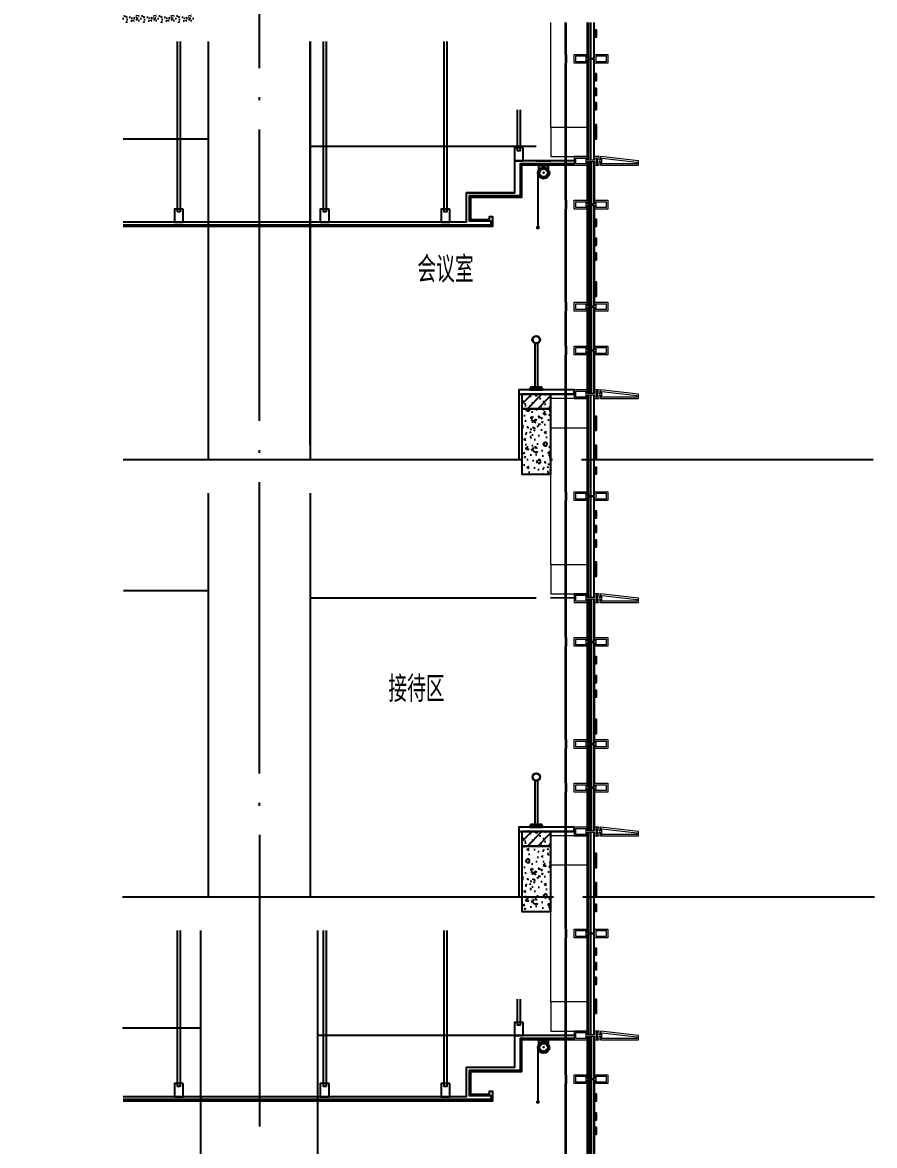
# Model space of a CAD drawing. Extents: x 1147314 to 1218578, y -272074 to -241968.
# Drawn here: x 1212126 to 1217968, y -257627 to -249922 of the extents above; entities that cross this region are included whole.
import ezdxf

# ---------------------------------------------------------------- set-up
doc = ezdxf.new("R2010")
doc.units = 0
doc.header["$LTSCALE"] = 1000
doc.header["$MEASUREMENT"] = 0
doc.linetypes.add('230303生产综合楼-平面图_t8$0$DOTE', pattern=[2.42, 2, -0.2, 0.02, -0.2])
for name, color, linetype in [('A-DOOR-FIRE', 4, 'Continuous'), ('A-SECT-SURF', 6, 'Continuous'), ('A-看线', 115, 'Continuous'), ('DOTE', 1, 'Continuous'), ('FF-窗帘-JYZS', 8, 'Continuous'), ('LY_MC_section A', 140, 'Continuous'), ('PUB_HATCH', 8, 'Continuous'), ('PUB_TEXT', 7, 'Continuous'), ('SURFACE', 6, 'Continuous'), ('WALL', 255, 'Continuous'), ('吊顶', 183, 'Continuous'), ('墙身抹灰', 6, 'Continuous')]:
    doc.layers.add(name, color=color, linetype=linetype)
for name, color, linetype, lineweight in [('A-WALL-INSL', 241, 'Continuous', 0), ('WALL-CURT-GLAZ', 120, 'Continuous', 0), ('WALL-CURT-METL', 211, 'Continuous', 0)]:
    doc.layers.add(name, color=color, linetype=linetype, lineweight=lineweight)
doc.styles.add('_TCH_DIM', font='SIMPLEX', dxfattribs={"bigfont": 'GBCBIG'})

# ---------------------------------------------------------------- blocks, each defined once
blk = doc.blocks.new('A$C37e4a2ef')
at = {"layer": 'A-看线'}
for points in [[(196, -60), (196, 0)], [(200, -60), (200, 0)]]:
    blk.add_lwpolyline(points, dxfattribs=at)
at = {"layer": 'WALL-CURT-METL'}
for points in [[(140, -60), (50, -60), (50, -35), (0, -35), (0, -60), (-30, -60), (-30, -35), (-40, -35), (-40, -60), (-300, -60), (-300, -30), (-40, 0), (-40, -25), (-30, -25), (-30, 0), (0, 0), (0, -25), (50, -25), (50, 0), (140, 0)], [(-50, -50), (-50, -11.2), (-290, -38.9), (-290, -50)], [(-20, -10), (-10, -10), (-10, -50), (-20, -50)], [(130, -25), (130, -10), (60, -10), (60, -50), (130, -50)]]:
    blk.add_lwpolyline(points, close=True, dxfattribs=at)
blk = doc.blocks.new('A$C42b86bd6')
at = {"layer": 'A-看线'}
for points in [[(286, 0), (286, -60)], [(290, 0), (290, -60)]]:
    blk.add_lwpolyline(points, dxfattribs=at)
at = {"layer": 'WALL-CURT-METL'}
for points in [[(230, -60), (230, 0), (140, 0), (140, -25), (90, -25), (90, 0), (0, 0), (0, -60), (90, -60), (90, -35), (140, -35), (140, -60)], [(80, -25), (80, -10), (10, -10), (10, -50), (80, -50)], [(220, -50), (220, -10), (150, -10), (150, -35), (150, -50)]]:
    blk.add_lwpolyline(points, close=True, dxfattribs=at)
blk = doc.blocks.new('A$C827e71c0')
at = {"layer": 'A-DOOR-FIRE'}
blk.add_blockref('A$C42b86bd6', (-90, 0), dxfattribs=at)
blk = doc.blocks.new('A$Cb5ae1680')
at = {"layer": 'A-看线'}
for points in [[(44, 0), (44, 690)], [(50, 0), (50, 690)], [(196, 25), (196, 665)], [(200, 25), (200, 665)]]:
    blk.add_lwpolyline(points, dxfattribs=at)
at = {"layer": 'LY_MC_section A'}
for points in [[(0, 0), (0, 690)], [(6, 0), (6, 690)], [(25, 0), (25, 690)], [(31, 0), (31, 690)]]:
    blk.add_lwpolyline(points, dxfattribs=at)
blk = doc.blocks.new('A$C071d96ed')
at = {"layer": 'A-看线'}
for points in [[(44, -690), (44, 0)], [(50, -690), (50, 0)], [(196, -665), (196, -25)], [(200, -665), (200, -25)]]:
    blk.add_lwpolyline(points, dxfattribs=at)
at = {"layer": 'WALL-CURT-GLAZ'}
for p, q in [((0, -690), (0, 0)), ((6, -690), (6, 0)), ((25, -690), (25, 0)), ((31, -690), (31, 0))]:
    blk.add_line(p, q, dxfattribs=at)
blk = doc.blocks.new('A$C38d1714a')
at = {"layer": 'A-WALL-INSL'}
blk.add_lwpolyline([(0, 0), (250, 0), (250, -200), (0, -200)], close=True, dxfattribs=at)
blk = doc.blocks.new('A$Ca8bf0082')
at = {"layer": 'FF-窗帘-JYZS'}
blk.add_line((-7.2, -55.8), (-7.2, -424.9), dxfattribs=at)
for points in [[(0, -1.6), (64, -1.6), (64, 0), (0, 0)], [(-11.6, -420.7), (-2.8, -420.7), (-2.8, -432.6), (-11.6, -432.6)], [(-9.6, -422.7), (-4.8, -422.7), (-4.8, -430.6), (-9.6, -430.6)]]:
    blk.add_lwpolyline(points, close=True, dxfattribs=at)
blk.add_lwpolyline([(64, -1.6), (64, -44.8), (63.2, -51.2, -0.871795), (0.8, -51.2), (0, -44.8), (0, -1.6)], format="xyb", dxfattribs=at)
for centre, radius in [((32, -53.2), 39.2), ((32, -53.2), 28), ((32.4, -50.1), 2.73), ((-7.2, -424.9), 1.2)]:
    blk.add_circle(centre, radius, dxfattribs=at)
blk = doc.blocks.new('fgdfg')
at = {"layer": '吊顶'}
for p, q in [((1213188, -247152), (1213188, -248221.9)), ((1213208, -247152), (1213208, -248221.9)), ((1214188, -247152), (1214188, -248221.9)), ((1214188, -247152), (1214188, -248221.9)), ((1214208, -247152), (1214208, -248221.9)), ((1214208, -247152), (1214208, -248221.9)), ((1213208, -248221.9), (1213188, -248221.9)), ((1213208, -248221.9), (1213188, -248221.9)), ((1214208, -248221.9), (1214188, -248221.9)), ((1214208, -248221.9), (1214188, -248221.9)), ((1214208, -248221.9), (1214188, -248221.9)), ((1214208, -248221.9), (1214188, -248221.9)), ((1215036.7, -248221.9), (1215016.7, -248221.9))]:
    blk.add_line(p, q, dxfattribs=at)
for points in [[(1215036.7, -247152), (1215036.7, -248221.9), (1215016.7, -248221.9), (1215016.7, -247152)], [(1215539.2, -247622), (1215539.2, -247801.9), (1215519.2, -247801.9), (1215519.2, -247622)], [(1215909.2, -247871.9), (1215499.2, -247871.9), (1215499.2, -248091.9), (1215168.2, -248091.9), (1215168.2, -248291.9), (1212817.3, -248291.9)], [(1215909.2, -247891.9), (1215538.2, -247891.9), (1215538.2, -248111.9), (1215188.2, -248111.9), (1215188.2, -248283.9), (1215338.2, -248283.9), (1215338.2, -248311.9), (1212817.3, -248311.9)], [(1215909.2, -247901.9), (1215548.2, -247901.9), (1215548.2, -248121.9), (1215198.2, -248121.9), (1215198.2, -248273.9), (1215329.2, -248273.9), (1215329.2, -248253.9), (1215348.2, -248253.9), (1215348.2, -248321.9), (1212817.3, -248322.6)]]:
    blk.add_lwpolyline(points, dxfattribs=at)
for points in [[(1215559.2, -247781.9), (1215499.2, -247781.9), (1215499.2, -247871.9), (1215559.2, -247871.9)], [(1213228, -248201.9), (1213168, -248201.9), (1213168, -248291.9), (1213228, -248291.9)], [(1214228, -248201.9), (1214168, -248201.9), (1214168, -248291.9), (1214228, -248291.9)], [(1214228, -248201.9), (1214168, -248201.9), (1214168, -248291.9), (1214228, -248291.9)], [(1215056.7, -248201.9), (1214996.7, -248201.9), (1214996.7, -248291.9), (1215056.7, -248291.9)]]:
    blk.add_lwpolyline(points, close=True, dxfattribs=at)
at = {"layer": 'FF-窗帘-JYZS'}
blk.add_blockref('A$Ca8bf0082', (1215667.2, -247901.9), dxfattribs=at)

msp = doc.modelspace()

# ---------------------------------------------------------------- hatches: boundary and pattern name
at = {"layer": 'PUB_HATCH'}
h = msp.add_hatch(dxfattribs=at)
h.set_pattern_fill('加气混凝土', color=256, scale=10, style=0)
h.set_pattern_definition([(0, (60466.65, -29315.95), (60, 120), [0, -120]), (0, (60396.45, -29332.15), (60, 120), [0, -120]), (0, (60435.45, -29333.35), (60, 120), [0, -120]), (0, (60478.05, -29297.95), (60, 120), [0, -120]), (0, (60428.25, -29339.35), (60, 120), [0, -120]), (0, (60490.05, -29222.35), (60, 120), [0, -120]), (0, (60453.45, -29231.95), (60, 120), [0, -120]), (0, (60472.65, -29246.95), (60, 120), [0, -120]), (0, (60374.85, -29249.35), (60, 120), [0, -120]), (0, (60433.65, -29254.75), (60, 120), [0, -120]), (0, (60410.85, -29285.35), (60, 120), [0, -120]), (0, (60412.05, -29330.35), (60, 120), [0, -120]), (0, (60457.05, -29335.15), (60, 120), [0, -120]), (0, (60490.05, -29282.35), (60, 120), [0, -120]), (0, (60377.85, -29300.95), (60, 120), [0, -120]), (0, (60388.05, -29280.55), (60, 120), [0, -120]), (0, (60434.85, -29288.95), (60, 120), [0, -120]), (0, (60418.05, -29306.35), (60, 120), [0, -120]), (0, (60408.45, -29266.75), (60, 120), [0, -120]), (0, (60423.45, -29221.75), (60, 120), [0, -120]), (0, (60382.65, -29326.15), (60, 120), [0, -120]), (0, (60448.65, -29246.35), (60, 120), [0, -120]), (0, (60392.85, -29244.55), (60, 120), [0, -120]), (0, (60383.25, -29228.95), (60, 120), [0, -120]), (130.601294, (60482.683, -29259.926), (-299.999996686, 360.000001574), [5.268311, -2207.4222]), (18.4349488, (60474.112, -29257.64), (299.9999989, 119.9999991), [5.421048, -753.52558]), (90, (60474.11, -29262.783), (60, 120), [5.142857, -234.85713]), (161.565051, (60479.254, -29264.497), (-300.0000015, 119.99999105), [5.421048, -753.52558]), (53.1301023, (60479.254, -29264.497), (60.0000001, 119.99999994), [5.714286, -594.2857]), (135, (60483.826, -29325.64), (-60.0000073, 119.9999919), [4.848732, -334.56252]), (45, (60476.97, -29325.64), (59.9999996, 119.9999995), [4.848732, -334.56252]), (135, (60480.397, -29329.07), (-60.0000073, 119.9999919), [4.848732, -334.56252]), (45, (60480.397, -29329.07), (59.9999996, 119.9999995), [4.848732, -334.56252]), (116.565051, (60426.11, -29245.07), (-1e-05, 239.999993), [6.388765, -127.7753]), (180, (60423.25, -29239.35), (-60, 120), [6.857143, -113.14285]), (63.434949, (60413.54, -29245.07), (5e-07, 239.999999), [6.388765, -127.7753]), (116.565051, (60416.4, -29250.78), (-1e-05, 239.999993), [6.388765, -127.7753]), (0, (60416.4, -29250.78), (60, 120), [6.857143, -113.14285]), (63.434949, (60423.25, -29250.78), (5e-07, 239.999999), [6.388765, -127.7753]), (107.102728, (60471.2545, -29285.6403), (-179.999993118, 600.000000968), [7.772269, -3256.5805]), (143.972626, (60468.969, -29278.212), (-1139.99998555, 839.99999905), [7.772269, -1624.404]), (180, (60462.68, -29273.64), (-60, 120), [7.428571, -112.57142]), (36.0273733, (60448.969, -29278.212), (1139.999991575, 839.999990944), [7.772269, -1624.404]), (71.5650511, (60446.683, -29285.069), (180.00000092, 599.99999897), [7.228063, -751.71856]), (107.102728, (60448.9688, -29292.4975), (-179.999993118, 600.000000968), [7.772269, -3256.5805]), (143.972626, (60455.2545, -29297.069), (-1139.99998555, 839.99999905), [7.772269, -1624.404]), (0, (60455.25, -29297.07), (60, 120), [7.428571, -112.57142]), (36.0273733, (60462.683, -29297.069), (1139.999991575, 839.999990944), [7.772269, -1624.404]), (71.5650511, (60468.969, -29292.497), (180.00000092, 599.99999897), [7.228063, -751.71856]), (150.255118, (60472.397, -29229.64), (-180.00000043, 119.99999851), [4.607004, -962.86392]), (90, (60468.4, -29231.926), (60, 120), [4.571429, -235.42855]), (29.7448813, (60468.397, -29231.926), (180.0000001, 119.99999944), [4.607004, -962.86392]), (116.565051, (60444.4, -29314.78), (-1e-05, 239.999993), [6.388765, -127.7753]), (168.690067, (60441.54, -29309.069), (-540.0000004, 119.99999699), [5.827451, -1217.9371]), (41.1859251, (60431.2545, -29311.926), (1499.999990912, 1319.999988458), [6.074369, -2545.1604]), (90, (60431.254, -29317.64), (60, 120), [5.714286, -234.2857]), (138.814074, (60435.826, -29321.6403), (-1499.999973338, 1320.000008407), [6.074369, -2545.1604]), (16.6992442, (60435.826, -29321.6403), (1979.999985103, 599.999993716), [5.96589, -2499.7075]), (60.9453959, (60441.54, -29319.926), (59.99999984, 119.999998939), [5.883217, -2465.0679]), (109.983106, (60394.1116, -29264.4975), (-300.00000113, 839.999997777), [6.6884, -2802.4395]), (155.556045, (60391.826, -29258.2118), (-780.000002973, 359.99999252), [6.904597, -2893.0263]), (24.4439547, (60379.2545, -29258.2118), (780.00000039, 359.999998268), [6.904597, -2893.0263]), (70.0168934, (60376.969, -29264.4975), (300.000000904, 839.999997916), [6.6884, -2802.4395]), (109.983106, (60379.2545, -29270.783), (-300.00000113, 839.999997777), [6.6884, -2802.4395]), (160.016893, (60385.54, -29273.069), (-300.00000018, 119.99999453), [6.6884, -1397.8755]), (19.9831065, (60385.54, -29273.069), (299.99999835, 119.99999981), [6.6884, -1397.8755]), (70.0168934, (60391.826, -29270.783), (300.000000904, 839.999997916), [6.6884, -2802.4395]), (122.005383, (60438.683, -29275.355), (-60.00000805, 119.99999387), [5.390846, -1126.6868]), (18.4349488, (60430.683, -29272.497), (299.9999989, 119.9999991), [5.421048, -753.52558]), (90, (60430.683, -29277.64), (60, 120), [5.142857, -234.85713]), (161.565051, (60435.826, -29279.355), (-300.0000015, 119.99999105), [5.421048, -753.52558]), (54.4623222, (60435.826, -29279.3546), (419.99999939, 599.9999991), [4.915614, -2059.6423]), (116.565051, (60403.83, -29304.5), (-1e-05, 239.999993), [6.388765, -127.7753]), (180, (60400.97, -29298.78), (-60, 120), [6.285714, -113.71428]), (59.0362434, (60391.254, -29304.497), (60.000000195, 119.99999942), [6.663946, -1392.7644]), (120.963756, (60394.683, -29310.212), (-60.0000082, 119.99999449), [6.663946, -1392.7644]), (0, (60394.68, -29310.21), (60, 120), [6.285714, -113.71428]), (63.434949, (60400.97, -29310.21), (5e-07, 239.999999), [6.388765, -127.7753])])
h.paths.add_polyline_path([(1212126.5, -249871.9), (1212126.5, -249921.9), (1212126.5, -249921.9), (1212126.5, -249871.9)])
h.paths.add_polyline_path([(1212816.9, -249871.9), (1212816.9, -249921.9), (1213299.2, -249921.9), (1213299.2, -249871.9)])
h = msp.add_hatch(dxfattribs=at)
h.set_pattern_fill('钢筋混凝土', color=256, scale=20, style=0)
h.set_pattern_definition([(45, (-1035705.623, 117096.36), (-35.3553391, 35.3553391), []), (50, (-1035705.62, 117096.36), (143.4520365, -12.550427), [15, -165]), (355, (-1035705.62, 117096.36), (-27.750267, 150.438427), [12, -132]), (100.4514, (-1035693.67, 117095.31), (115.701876, 137.887908), [12.748038, -140.228422]), (46.1842, (-1035705.62, 117136.36), (213.44821, -33.103803), [22.5, -247.5]), (96.6356, (-1035687.84, 117133.6), (186.932541, 194.823574), [19.122058, -210.3426]), (351.1842, (-1035705.62, 117136.36), (186.93239, 194.82372), [18, -198]), (21, (-1035685.62, 117126.36), (119.3814104, -80.523778), [15, -165]), (326, (-1035685.62, 117126.36), (48.663066, 145.030009), [12, -132]), (71.4514, (-1035675.67, 117119.65), (168.044526, 64.506099), [12.748038, -140.228422]), (37.5, (-1035705.623, 117096.36), (2.4319711, 66.5787708), [0, -130.4, 0, -134, 0, -132.5]), (7.5, (-1035705.62, 117096.36), (52.6139075, 78.8823424), [0, -76.4, 0, -127.4, 0, -50.5]), (327.5, (-1035750.223, 117096.36), (106.7644872, -4.5109743), [0, -50, 0, -156, 0, -207]), (317.5, (-1035770.22, 117096.36), (116.637234, 20.0209965), [0, -65, 0, -103.6, 0, -147])])
h.paths.add_polyline_path([(1215749.2, -252471.9), (1215549.2, -252471.9), (1215549.2, -252571.9), (1215749.2, -252571.9)])
h = msp.add_hatch(dxfattribs=at)
h.set_pattern_fill('加气混凝土', color=256, scale=20, style=0)
h.set_pattern_definition([(0, (-1035634.82, 117123.16), (120, 240), [0, -240]), (0, (-1035775.22, 117090.76), (120, 240), [0, -240]), (0, (-1035697.22, 117088.36), (120, 240), [0, -240]), (0, (-1035612.02, 117159.16), (120, 240), [0, -240]), (0, (-1035711.62, 117076.36), (120, 240), [0, -240]), (0, (-1035588.02, 117310.36), (120, 240), [0, -240]), (0, (-1035661.22, 117291.16), (120, 240), [0, -240]), (0, (-1035622.82, 117261.16), (120, 240), [0, -240]), (0, (-1035818.42, 117256.36), (120, 240), [0, -240]), (0, (-1035700.82, 117245.56), (120, 240), [0, -240]), (0, (-1035746.42, 117184.36), (120, 240), [0, -240]), (0, (-1035744.02, 117094.36), (120, 240), [0, -240]), (0, (-1035654.02, 117084.76), (120, 240), [0, -240]), (0, (-1035588.02, 117190.36), (120, 240), [0, -240]), (0, (-1035812.42, 117153.16), (120, 240), [0, -240]), (0, (-1035792.02, 117193.96), (120, 240), [0, -240]), (0, (-1035698.42, 117177.16), (120, 240), [0, -240]), (0, (-1035732.02, 117142.36), (120, 240), [0, -240]), (0, (-1035751.22, 117221.56), (120, 240), [0, -240]), (0, (-1035721.22, 117311.56), (120, 240), [0, -240]), (0, (-1035802.82, 117102.76), (120, 240), [0, -240]), (0, (-1035670.82, 117262.36), (120, 240), [0, -240]), (0, (-1035782.42, 117265.96), (120, 240), [0, -240]), (0, (-1035801.62, 117297.16), (120, 240), [0, -240]), (130.601294, (-1035602.764, 117235.217), (-599.99999337, 720.00000315), [10.536622, -4414.8444]), (18.4349488, (-1035619.906, 117239.79), (599.9999978, 239.9999982), [10.842096, -1507.05116]), (90, (-1035619.91, 117229.5), (120, 240), [10.285714, -469.71426]), (161.565051, (-1035609.62, 117226.074), (-600.000003, 239.9999821), [10.842096, -1507.05116]), (53.1301023, (-1035609.62, 117226.074), (120.0000002, 239.9999999), [11.428572, -1188.5714]), (135, (-1035600.48, 117103.79), (-120.0000145, 239.9999838), [9.697464, -669.12504]), (45, (-1035614.19, 117103.79), (119.9999992, 239.999999), [9.697464, -669.12504]), (135, (-1035607.335, 117096.93), (-120.0000145, 239.9999838), [9.697464, -669.12504]), (45, (-1035607.335, 117096.93), (119.9999992, 239.999999), [9.697464, -669.12504]), (116.565051, (-1035715.9, 117264.93), (-2e-05, 479.999987), [12.77753, -255.5506]), (180, (-1035721.62, 117276.36), (-120, 240), [13.714286, -226.2857]), (63.434949, (-1035741.05, 117264.93), (1e-06, 479.999998), [12.77753, -255.5506]), (116.565051, (-1035735.33, 117253.5), (-2e-05, 479.999987), [12.77753, -255.5506]), (0, (-1035735.33, 117253.5), (120, 240), [13.714286, -226.2857]), (63.434949, (-1035721.62, 117253.5), (1e-06, 479.999998), [12.77753, -255.5506]), (107.102728, (-1035625.621, 117183.788), (-359.999986237, 1200.000001936), [15.544538, -6513.161]), (143.972626, (-1035630.192, 117198.645), (-2279.9999711, 1679.9999981), [15.544538, -3248.808]), (180, (-1035642.76, 117207.8), (-120, 240), [14.857142, -225.14284]), (36.0273733, (-1035670.192, 117198.645), (2279.99998315, 1679.99998189), [15.544538, -3248.808]), (71.5650511, (-1035674.764, 117184.93), (360.00000185, 1199.99999793), [14.456126, -1503.43712]), (107.102728, (-1035670.192, 117170.074), (-359.999986237, 1200.000001936), [15.544538, -6513.161]), (143.972626, (-1035657.62, 117160.931), (-2279.9999711, 1679.9999981), [15.544538, -3248.808]), (0, (-1035657.62, 117160.93), (120, 240), [14.857142, -225.14284]), (36.0273733, (-1035642.764, 117160.931), (2279.99998315, 1679.99998189), [15.544538, -3248.808]), (71.5650511, (-1035630.192, 117170.074), (360.00000185, 1199.99999793), [14.456126, -1503.43712]), (150.255118, (-1035623.335, 117295.788), (-360.00000085, 239.99999703), [9.214008, -1925.72784]), (90, (-1035631.33, 117291.22), (120, 240), [9.142858, -470.8571]), (29.7448813, (-1035631.335, 117291.217), (360.0000002, 239.99999888), [9.214008, -1925.72784]), (116.565051, (-1035679.33, 117125.5), (-2e-05, 479.999987), [12.77753, -255.5506]), (168.690067, (-1035685.05, 117136.93), (-1080.0000008, 239.99999398), [11.654902, -2435.8742]), (41.1859251, (-1035705.621, 117131.217), (2999.999981823, 2639.999976915), [12.148738, -5090.3208]), (90, (-1035705.62, 117119.79), (120, 240), [11.428572, -468.5714]), (138.814074, (-1035696.478, 117111.788), (-2999.999946676, 2640.000016815), [12.148738, -5090.3208]), (16.6992442, (-1035696.478, 117111.788), (3959.999970207, 1199.99998743), [11.93178, -4999.415]), (60.9453959, (-1035685.049, 117115.217), (119.99999968, 239.99999788), [11.766434, -4930.1358]), (109.983106, (-1035779.906, 117226.074), (-600.00000226, 1679.999995554), [13.3768, -5604.879]), (155.556045, (-1035784.478, 117238.645), (-1560.000005946, 719.99998504), [13.809194, -5786.0526]), (24.4439547, (-1035809.621, 117238.645), (1560.00000078, 719.999996537), [13.809194, -5786.0526]), (70.0168934, (-1035814.192, 117226.074), (600.00000181, 1679.99999583), [13.3768, -5604.879]), (109.983106, (-1035809.621, 117213.503), (-600.00000226, 1679.999995554), [13.3768, -5604.879]), (160.016893, (-1035797.05, 117208.931), (-600.00000035, 239.99998907), [13.3768, -2795.751]), (19.9831065, (-1035797.05, 117208.931), (599.9999967, 239.99999962), [13.3768, -2795.751]), (70.0168934, (-1035784.478, 117213.503), (600.00000181, 1679.99999583), [13.3768, -5604.879]), (122.005383, (-1035690.764, 117204.36), (-120.0000161, 239.99998775), [10.781693, -2253.3736]), (18.4349488, (-1035706.764, 117210.074), (599.9999978, 239.9999982), [10.842096, -1507.05116]), (90, (-1035706.76, 117199.79), (120, 240), [10.285714, -469.71426]), (161.565051, (-1035696.478, 117196.36), (-600.000003, 239.9999821), [10.842096, -1507.05116]), (54.4623222, (-1035696.478, 117196.36), (839.99999878, 1199.9999982), [9.831228, -4119.2846]), (116.565051, (-1035760.48, 117146.07), (-2e-05, 479.999987), [12.77753, -255.5506]), (180, (-1035766.2, 117157.5), (-120, 240), [12.571428, -227.42856]), (59.0362434, (-1035785.62, 117146.074), (120.00000039, 239.99999884), [13.32789, -2785.5288]), (120.963756, (-1035778.764, 117134.645), (-120.0000164, 239.99998898), [13.32789, -2785.5288]), (0, (-1035778.76, 117134.65), (120, 240), [12.571428, -227.42856]), (63.434949, (-1035766.2, 117134.65), (1e-06, 479.999998), [12.77753, -255.5506])])
h.paths.add_polyline_path([(1215749.2, -252571.9), (1215549.2, -252571.9), (1215549.2, -253021.9), (1215749.2, -253021.9)])
h = msp.add_hatch(dxfattribs=at)
h.set_pattern_fill('钢筋混凝土', color=256, scale=20, style=0)
h.set_pattern_definition([(45, (-1035705.626, 114096.365), (-35.3553391, 35.3553391), []), (50, (-1035705.63, 114096.37), (143.4520365, -12.550427), [15, -165]), (355, (-1035705.63, 114096.37), (-27.750267, 150.438427), [12, -132]), (100.4514, (-1035693.67, 114095.32), (115.701876, 137.887908), [12.748038, -140.228422]), (46.1842, (-1035705.63, 114136.37), (213.44821, -33.103803), [22.5, -247.5]), (96.6356, (-1035687.84, 114133.6), (186.932541, 194.823574), [19.122058, -210.3426]), (351.1842, (-1035705.63, 114136.37), (186.93239, 194.82372), [18, -198]), (21, (-1035685.63, 114126.37), (119.3814104, -80.523778), [15, -165]), (326, (-1035685.63, 114126.37), (48.663066, 145.030009), [12, -132]), (71.4514, (-1035675.68, 114119.65), (168.044526, 64.506099), [12.748038, -140.228422]), (37.5, (-1035705.626, 114096.365), (2.4319711, 66.5787708), [0, -130.4, 0, -134, 0, -132.5]), (7.5, (-1035705.626, 114096.365), (52.6139075, 78.8823424), [0, -76.4, 0, -127.4, 0, -50.5]), (327.5, (-1035750.226, 114096.365), (106.7644872, -4.5109743), [0, -50, 0, -156, 0, -207]), (317.5, (-1035770.23, 114096.365), (116.637234, 20.0209965), [0, -65, 0, -103.6, 0, -147])])
h.paths.add_polyline_path([(1215749.2, -255471.9), (1215549.2, -255471.9), (1215549.2, -255571.9), (1215749.2, -255571.9)])
h = msp.add_hatch(dxfattribs=at)
h.set_pattern_fill('加气混凝土', color=256, scale=20, style=0)
h.set_pattern_definition([(0, (-1035634.82, 114023.17), (120, 240), [0, -240]), (0, (-1035775.22, 113990.77), (120, 240), [0, -240]), (0, (-1035697.22, 113988.37), (120, 240), [0, -240]), (0, (-1035612.02, 114059.17), (120, 240), [0, -240]), (0, (-1035711.62, 113976.37), (120, 240), [0, -240]), (0, (-1035588.02, 114210.37), (120, 240), [0, -240]), (0, (-1035661.22, 114191.17), (120, 240), [0, -240]), (0, (-1035622.82, 114161.17), (120, 240), [0, -240]), (0, (-1035818.42, 114156.37), (120, 240), [0, -240]), (0, (-1035700.82, 114145.57), (120, 240), [0, -240]), (0, (-1035746.42, 114084.37), (120, 240), [0, -240]), (0, (-1035744.02, 113994.37), (120, 240), [0, -240]), (0, (-1035654.02, 113984.77), (120, 240), [0, -240]), (0, (-1035588.02, 114090.37), (120, 240), [0, -240]), (0, (-1035812.42, 114053.17), (120, 240), [0, -240]), (0, (-1035792.02, 114093.97), (120, 240), [0, -240]), (0, (-1035698.42, 114077.17), (120, 240), [0, -240]), (0, (-1035732.02, 114042.37), (120, 240), [0, -240]), (0, (-1035751.22, 114121.57), (120, 240), [0, -240]), (0, (-1035721.22, 114211.57), (120, 240), [0, -240]), (0, (-1035802.82, 114002.77), (120, 240), [0, -240]), (0, (-1035670.82, 114162.37), (120, 240), [0, -240]), (0, (-1035782.42, 114165.97), (120, 240), [0, -240]), (0, (-1035801.62, 114197.17), (120, 240), [0, -240]), (130.601294, (-1035602.767, 114135.226), (-599.99999337, 720.00000315), [10.536622, -4414.8444]), (18.4349488, (-1035619.91, 114139.797), (599.9999978, 239.9999982), [10.842096, -1507.05116]), (90, (-1035619.91, 114129.51), (120, 240), [10.285714, -469.71426]), (161.565051, (-1035609.625, 114126.083), (-600.000003, 239.9999821), [10.842096, -1507.05116]), (53.1301023, (-1035609.625, 114126.083), (120.0000002, 239.9999999), [11.428572, -1188.5714]), (135, (-1035600.48, 114003.8), (-120.0000145, 239.9999838), [9.697464, -669.12504]), (45, (-1035614.2, 114003.8), (119.9999992, 239.999999), [9.697464, -669.12504]), (135, (-1035607.34, 113996.94), (-120.0000145, 239.9999838), [9.697464, -669.12504]), (45, (-1035607.34, 113996.94), (119.9999992, 239.999999), [9.697464, -669.12504]), (116.565051, (-1035715.9, 114164.94), (-2e-05, 479.999987), [12.77753, -255.5506]), (180, (-1035721.62, 114176.37), (-120, 240), [13.714286, -226.2857]), (63.434949, (-1035741.05, 114164.94), (1e-06, 479.999998), [12.77753, -255.5506]), (116.565051, (-1035735.34, 114153.51), (-2e-05, 479.999987), [12.77753, -255.5506]), (0, (-1035735.34, 114153.5), (120, 240), [13.714286, -226.2857]), (63.434949, (-1035721.62, 114153.51), (1e-06, 479.999998), [12.77753, -255.5506]), (107.102728, (-1035625.6245, 114083.797), (-359.999986237, 1200.000001936), [15.544538, -6513.161]), (143.972626, (-1035630.196, 114098.654), (-2279.9999711, 1679.9999981), [15.544538, -3248.808]), (180, (-1035642.77, 114107.8), (-120, 240), [14.857142, -225.14284]), (36.0273733, (-1035670.196, 114098.654), (2279.99998315, 1679.99998189), [15.544538, -3248.808]), (71.5650511, (-1035674.767, 114084.94), (360.00000185, 1199.99999793), [14.456126, -1503.43712]), (107.102728, (-1035670.196, 114070.083), (-359.999986237, 1200.000001936), [15.544538, -6513.161]), (143.972626, (-1035657.625, 114060.94), (-2279.9999711, 1679.9999981), [15.544538, -3248.808]), (0, (-1035657.62, 114060.94), (120, 240), [14.857142, -225.14284]), (36.0273733, (-1035642.767, 114060.94), (2279.99998315, 1679.99998189), [15.544538, -3248.808]), (71.5650511, (-1035630.196, 114070.083), (360.00000185, 1199.99999793), [14.456126, -1503.43712]), (150.255118, (-1035623.34, 114195.797), (-360.00000085, 239.99999703), [9.214008, -1925.72784]), (90, (-1035631.34, 114191.23), (120, 240), [9.142858, -470.8571]), (29.7448813, (-1035631.34, 114191.226), (360.0000002, 239.99999888), [9.214008, -1925.72784]), (116.565051, (-1035679.34, 114025.51), (-2e-05, 479.999987), [12.77753, -255.5506]), (168.690067, (-1035685.053, 114036.94), (-1080.0000008, 239.99999398), [11.654902, -2435.8742]), (41.1859251, (-1035705.625, 114031.226), (2999.999981823, 2639.999976915), [12.148738, -5090.3208]), (90, (-1035705.62, 114019.8), (120, 240), [11.428572, -468.5714]), (138.814074, (-1035696.482, 114011.797), (-2999.999946676, 2640.000016815), [12.148738, -5090.3208]), (16.6992442, (-1035696.482, 114011.797), (3959.999970207, 1199.99998743), [11.93178, -4999.415]), (60.9453959, (-1035685.053, 114015.226), (119.99999968, 239.99999788), [11.766434, -4930.1358]), (109.983106, (-1035779.91, 114126.083), (-600.00000226, 1679.999995554), [13.3768, -5604.879]), (155.556045, (-1035784.482, 114138.6545), (-1560.000005946, 719.99998504), [13.809194, -5786.0526]), (24.4439547, (-1035809.625, 114138.6545), (1560.00000078, 719.999996537), [13.809194, -5786.0526]), (70.0168934, (-1035814.196, 114126.083), (600.00000181, 1679.99999583), [13.3768, -5604.879]), (109.983106, (-1035809.625, 114113.512), (-600.00000226, 1679.999995554), [13.3768, -5604.879]), (160.016893, (-1035797.053, 114108.94), (-600.00000035, 239.99998907), [13.3768, -2795.751]), (19.9831065, (-1035797.053, 114108.94), (599.9999967, 239.99999962), [13.3768, -2795.751]), (70.0168934, (-1035784.482, 114113.512), (600.00000181, 1679.99999583), [13.3768, -5604.879]), (122.005383, (-1035690.767, 114104.37), (-120.0000161, 239.99998775), [10.781693, -2253.3736]), (18.4349488, (-1035706.767, 114110.083), (599.9999978, 239.9999982), [10.842096, -1507.05116]), (90, (-1035706.77, 114099.8), (120, 240), [10.285714, -469.71426]), (161.565051, (-1035696.48, 114096.37), (-600.000003, 239.9999821), [10.842096, -1507.05116]), (54.4623222, (-1035696.482, 114096.369), (839.99999878, 1199.9999982), [9.831228, -4119.2846]), (116.565051, (-1035760.48, 114046.08), (-2e-05, 479.999987), [12.77753, -255.5506]), (180, (-1035766.2, 114057.5), (-120, 240), [12.571428, -227.42856]), (59.0362434, (-1035785.625, 114046.083), (120.00000039, 239.99999884), [13.32789, -2785.5288]), (120.963756, (-1035778.767, 114034.655), (-120.0000164, 239.99998898), [13.32789, -2785.5288]), (0, (-1035778.77, 114034.65), (120, 240), [12.571428, -227.42856]), (63.434949, (-1035766.2, 114034.65), (1e-06, 479.999998), [12.77753, -255.5506])])
h.paths.add_polyline_path([(1215749.2, -255571.9), (1215549.2, -255571.9), (1215549.2, -256021.9), (1215749.2, -256021.9)])

# ---------------------------------------------------------------- linework, layer by layer
at = {"layer": 'A-SECT-SURF'}
for p, q in [((1215549.2, -252921.9), (1212817.8, -252921.9)), ((1215549.2, -255921.9), (1212811.4, -255921.9)), ((1215757.4, -255921.9), (1212818.7, -255921.9)), ((1215454.3, -255921.9), (1212818.7, -255921.9))]:
    msp.add_line(p, q, dxfattribs=at)
at = {"layer": 'A-WALL-INSL'}
for points in [[(1215849.2, -249921.9), (1215849.2, -250641.9), (1215749.2, -250641.9), (1215749.2, -249921.9)], [(1215749.2, -252921.9), (1215749.2, -252701.9), (1215849.2, -252701.9), (1215849.2, -252921.9)], [(1215849.2, -252921.9), (1215849.2, -253641.9), (1215749.2, -253641.9), (1215749.2, -252921.9)], [(1215749.2, -255921.9), (1215749.2, -255701.9), (1215849.2, -255701.9), (1215849.2, -255921.9)], [(1215849.2, -255921.9), (1215849.2, -256641.9), (1215749.2, -256641.9), (1215749.2, -255921.9)]]:
    msp.add_lwpolyline(points, dxfattribs=at)
at = {"layer": 'A-看线'}
for p, q in [((1213398.4, -250721.9), (1212817.1, -250721.9)), ((1215648.3, -250771.9), (1214098.3, -250771.9)), ((1213399.2, -253821.9), (1212818.1, -253821.9)), ((1215649.2, -253871.9), (1214099.2, -253871.9)), ((1213349.2, -256821.9), (1212811.7, -256821.9)), ((1215649.2, -256871.9), (1214149.2, -256871.9))]:
    msp.add_line(p, q, dxfattribs=at)
for points in [[(1215849.2, -250141.9), (1215849.2, -249921.9)], [(1215853.2, -250141.9), (1215853.2, -249921.9)], [(1215999.2, -250166.9), (1215999.2, -249921.9)], [(1216005.2, -250166.9), (1216005.2, -249921.9)], [(1213398.4, -250051.9), (1213398.4, -252921.9)], [(1214098.4, -250051.9), (1214098.4, -252921.9)], [(1214099.2, -252821.9), (1214099.2, -250051.9)], [(1215849.2, -251141.9), (1215849.2, -250901.9)], [(1215853.2, -251141.9), (1215853.2, -250901.9)], [(1215999.2, -251166.9), (1215999.2, -250876.9)], [(1216005.2, -251166.9), (1216005.2, -250876.9)], [(1215849.2, -252141.9), (1215849.2, -251901.9)], [(1215853.2, -252141.9), (1215853.2, -251901.9)], [(1215999.2, -252166.9), (1215999.2, -251876.9)], [(1216005.2, -252166.9), (1216005.2, -251876.9)], [(1215999.2, -252466.9), (1215999.2, -252176.9)], [(1216005.2, -252466.9), (1216005.2, -252176.9)], [(1215849.2, -252441.9), (1215849.2, -252201.9)], [(1215853.2, -252441.9), (1215853.2, -252201.9)], [(1215999.2, -252921.9), (1215999.2, -252476.9)], [(1216005.2, -252921.9), (1216005.2, -252476.9)], [(1215849.2, -252921.9), (1215849.2, -252501.9)], [(1215853.2, -252921.9), (1215853.2, -252501.9)], [(1215849.2, -253141.9), (1215849.2, -252921.9)], [(1215853.2, -253141.9), (1215853.2, -252921.9)], [(1215999.2, -253166.9), (1215999.2, -252921.9)], [(1216005.2, -253166.9), (1216005.2, -252921.9)], [(1213399.2, -253151.9), (1213399.2, -255921.9)], [(1214099.2, -253151.9), (1214099.2, -255921.9)], [(1215999.2, -254166.9), (1215999.2, -253876.9)], [(1216005.2, -254166.9), (1216005.2, -253876.9)], [(1215849.2, -254141.9), (1215849.2, -253901.9)], [(1215853.2, -254141.9), (1215853.2, -253901.9)], [(1215999.2, -255166.9), (1215999.2, -254876.9)], [(1216005.2, -255166.9), (1216005.2, -254876.9)], [(1215849.2, -255141.9), (1215849.2, -254901.9)], [(1215853.2, -255141.9), (1215853.2, -254901.9)], [(1215999.2, -255466.9), (1215999.2, -255176.9)], [(1216005.2, -255466.9), (1216005.2, -255176.9)], [(1215849.2, -255441.9), (1215849.2, -255201.9)], [(1215853.2, -255441.9), (1215853.2, -255201.9)], [(1215999.2, -255921.9), (1215999.2, -255476.9)], [(1216005.2, -255921.9), (1216005.2, -255476.9)], [(1215849.2, -255921.9), (1215849.2, -255501.9)], [(1215853.2, -255921.9), (1215853.2, -255501.9)], [(1215849.2, -256141.9), (1215849.2, -255921.9)], [(1215853.2, -256141.9), (1215853.2, -255921.9)], [(1215999.2, -256166.9), (1215999.2, -255921.9)], [(1216005.2, -256166.9), (1216005.2, -255921.9)], [(1213349.2, -259321.9), (1213349.2, -256151.9)], [(1214149.2, -256151.9), (1214149.2, -259321.9)], [(1215999.2, -257166.9), (1215999.2, -256876.9)], [(1216005.2, -257166.9), (1216005.2, -256876.9)], [(1215849.2, -257141.9), (1215849.2, -256901.9)], [(1215853.2, -257141.9), (1215853.2, -256901.9)]]:
    msp.add_lwpolyline(points, dxfattribs=at)
at = {"layer": 'DOTE', "linetype": '230303生产综合楼-平面图_t8$0$DOTE'}
for points in [[(1213757.4, -269595.3), (1213749.2, -245535.4)], [(1217959.7, -252921.9), (1212817.8, -252921.9)], [(1217967.9, -255921.9), (1212818.7, -255921.9)], [(1217967.9, -255921.9), (1212819.6, -255921.9)]]:
    msp.add_lwpolyline(points, dxfattribs=at)
at = {"layer": 'FF-窗帘-JYZS'}
msp.add_line((1215649.2, -250872.1), (1215749.2, -250871.9), dxfattribs=at)
at = {"layer": 'LY_MC_section A', "color": 41}
for points in [[(1216049.2, -249971.9), (1216059.2, -249971.9), (1216059.2, -250021.9), (1216049.2, -250021.9)], [(1216049.2, -250271.9), (1216059.2, -250271.9), (1216059.2, -250321.9), (1216049.2, -250321.9)], [(1216049.2, -250371.9), (1216059.2, -250371.9), (1216059.2, -250421.9), (1216049.2, -250421.9)], [(1216049.2, -250471.9), (1216059.2, -250471.9), (1216059.2, -250521.9), (1216049.2, -250521.9)], [(1216049.2, -250621.9), (1216059.2, -250621.9), (1216059.2, -250721.9), (1216049.2, -250721.9)], [(1216049.2, -251271.9), (1216059.2, -251271.9), (1216059.2, -251321.9), (1216049.2, -251321.9)], [(1216049.2, -251401.9), (1216059.2, -251401.9), (1216059.2, -251451.9), (1216049.2, -251451.9)], [(1216049.2, -251501.9), (1216059.2, -251501.9), (1216059.2, -251551.9), (1216049.2, -251551.9)], [(1216049.2, -251701.9), (1216059.2, -251701.9), (1216059.2, -251801.9), (1216049.2, -251801.9)], [(1216049.2, -252621.9), (1216059.2, -252621.9), (1216059.2, -252721.9), (1216049.2, -252721.9)], [(1216049.2, -252821.9), (1216059.2, -252821.9), (1216059.2, -252921.9), (1216049.2, -252921.9)], [(1216049.2, -252971.9), (1216059.2, -252971.9), (1216059.2, -253021.9), (1216049.2, -253021.9)], [(1216049.2, -253271.9), (1216059.2, -253271.9), (1216059.2, -253321.9), (1216049.2, -253321.9)], [(1216049.2, -253371.9), (1216059.2, -253371.9), (1216059.2, -253421.9), (1216049.2, -253421.9)], [(1216049.2, -253471.9), (1216059.2, -253471.9), (1216059.2, -253521.9), (1216049.2, -253521.9)], [(1216049.2, -253621.9), (1216059.2, -253621.9), (1216059.2, -253721.9), (1216049.2, -253721.9)], [(1216049.2, -254271.9), (1216059.2, -254271.9), (1216059.2, -254321.9), (1216049.2, -254321.9)], [(1216049.2, -254401.9), (1216059.2, -254401.9), (1216059.2, -254451.9), (1216049.2, -254451.9)], [(1216049.2, -254501.9), (1216059.2, -254501.9), (1216059.2, -254551.9), (1216049.2, -254551.9)], [(1216049.2, -254701.9), (1216059.2, -254701.9), (1216059.2, -254801.9), (1216049.2, -254801.9)], [(1216049.2, -255621.9), (1216059.2, -255621.9), (1216059.2, -255721.9), (1216049.2, -255721.9)], [(1216049.2, -255821.9), (1216059.2, -255821.9), (1216059.2, -255921.9), (1216049.2, -255921.9)], [(1216049.2, -255971.9), (1216059.2, -255971.9), (1216059.2, -256021.9), (1216049.2, -256021.9)], [(1216049.2, -256271.9), (1216059.2, -256271.9), (1216059.2, -256321.9), (1216049.2, -256321.9)], [(1216049.2, -256371.9), (1216059.2, -256371.9), (1216059.2, -256421.9), (1216049.2, -256421.9)], [(1216049.2, -256471.9), (1216059.2, -256471.9), (1216059.2, -256521.9), (1216049.2, -256521.9)], [(1216049.2, -256621.9), (1216059.2, -256621.9), (1216059.2, -256721.9), (1216049.2, -256721.9)], [(1216049.2, -257271.9), (1216059.2, -257271.9), (1216059.2, -257321.9), (1216049.2, -257321.9)], [(1216049.2, -257401.9), (1216059.2, -257401.9), (1216059.2, -257451.9), (1216049.2, -257451.9)], [(1216049.2, -257501.9), (1216059.2, -257501.9), (1216059.2, -257551.9), (1216049.2, -257551.9)]]:
    msp.add_lwpolyline(points, close=True, dxfattribs=at)
at = {"layer": 'LY_MC_section A'}
for points in [[(1216018.2, -251166.9), (1216018.2, -250876.9)], [(1216024.2, -251166.9), (1216024.2, -250876.9)], [(1216043.2, -251166.9), (1216043.2, -250876.9)], [(1216049.2, -251166.9), (1216049.2, -250876.9)], [(1216018.2, -252166.9), (1216018.2, -251876.9)], [(1216024.2, -252166.9), (1216024.2, -251876.9)], [(1216043.2, -252166.9), (1216043.2, -251876.9)], [(1216049.2, -252166.9), (1216049.2, -251876.9)], [(1216018.2, -252466.9), (1216018.2, -252176.9)], [(1216024.2, -252466.9), (1216024.2, -252176.9)], [(1216043.2, -252466.9), (1216043.2, -252176.9)], [(1216049.2, -252466.9), (1216049.2, -252176.9)], [(1216018.2, -254166.9), (1216018.2, -253876.9)], [(1216024.2, -254166.9), (1216024.2, -253876.9)], [(1216043.2, -254166.9), (1216043.2, -253876.9)], [(1216049.2, -254166.9), (1216049.2, -253876.9)], [(1216018.2, -255166.9), (1216018.2, -254876.9)], [(1216024.2, -255166.9), (1216024.2, -254876.9)], [(1216043.2, -255166.9), (1216043.2, -254876.9)], [(1216049.2, -255166.9), (1216049.2, -254876.9)], [(1216018.2, -255466.9), (1216018.2, -255176.9)], [(1216024.2, -255466.9), (1216024.2, -255176.9)], [(1216043.2, -255466.9), (1216043.2, -255176.9)], [(1216049.2, -255466.9), (1216049.2, -255176.9)], [(1216018.2, -257166.9), (1216018.2, -256876.9)], [(1216024.2, -257166.9), (1216024.2, -256876.9)], [(1216043.2, -257166.9), (1216043.2, -256876.9)], [(1216049.2, -257166.9), (1216049.2, -256876.9)]]:
    msp.add_lwpolyline(points, dxfattribs=at)
at = {"layer": 'WALL'}
for points in [[(1215749.2, -252471.9), (1215549.2, -252471.9), (1215549.2, -252571.9), (1215749.2, -252571.9)], [(1215749.2, -252571.9), (1215549.2, -252571.9), (1215549.2, -253021.9), (1215749.2, -253021.9)], [(1215749.2, -255471.9), (1215549.2, -255471.9), (1215549.2, -255571.9), (1215749.2, -255571.9)], [(1215749.2, -255571.9), (1215549.2, -255571.9), (1215549.2, -256021.9), (1215749.2, -256021.9)]]:
    msp.add_lwpolyline(points, close=True, dxfattribs=at)
at = {"layer": 'WALL-CURT-GLAZ'}
for p, q in [((1216018.2, -250166.9), (1216018.2, -249921.9)), ((1216024.2, -250166.9), (1216024.2, -249921.9)), ((1216043.2, -250166.9), (1216043.2, -249921.9)), ((1216049.2, -250166.9), (1216049.2, -249921.9)), ((1216018.2, -252921.9), (1216018.2, -252476.9)), ((1216024.2, -252921.9), (1216024.2, -252476.9)), ((1216043.2, -252921.9), (1216043.2, -252476.9)), ((1216049.2, -252921.9), (1216049.2, -252476.9)), ((1216018.2, -253166.9), (1216018.2, -252921.9)), ((1216024.2, -253166.9), (1216024.2, -252921.9)), ((1216043.2, -253166.9), (1216043.2, -252921.9)), ((1216049.2, -253166.9), (1216049.2, -252921.9)), ((1216018.2, -255921.9), (1216018.2, -255476.9)), ((1216024.2, -255921.9), (1216024.2, -255476.9)), ((1216043.2, -255921.9), (1216043.2, -255476.9)), ((1216049.2, -255921.9), (1216049.2, -255476.9)), ((1216018.2, -256166.9), (1216018.2, -255921.9)), ((1216024.2, -256166.9), (1216024.2, -255921.9)), ((1216043.2, -256166.9), (1216043.2, -255921.9)), ((1216049.2, -256166.9), (1216049.2, -255921.9))]:
    msp.add_line(p, q, dxfattribs=at)
for points in [[(1215749.2, -250866.9), (1215909.2, -250866.9), (1215909.2, -250871.9), (1215749.2, -250871.9)], [(1215749.2, -252471.9), (1215909.1, -252471.9), (1215909.1, -252476.9), (1215749.2, -252476.9)], [(1215749.3, -253866.9), (1215909.2, -253866.9), (1215909.2, -253871.9), (1215749.3, -253871.9)], [(1215749.2, -255471.9), (1215909.1, -255471.9), (1215909.1, -255476.9), (1215749.2, -255476.9)], [(1215749.2, -256866.9), (1215909.1, -256866.9), (1215909.1, -256871.9), (1215749.2, -256871.9)]]:
    msp.add_lwpolyline(points, close=True, dxfattribs=at)
at = {"layer": '吊顶'}
for p, q in [((1213188, -250051.9), (1213188, -251221.9)), ((1213208, -250051.9), (1213208, -251221.9)), ((1214188, -250051.9), (1214188, -251221.9)), ((1214188, -250051.9), (1214188, -251221.9)), ((1214208, -250051.9), (1214208, -251221.9)), ((1214208, -250051.9), (1214208, -251221.9)), ((1213208, -251221.9), (1213188, -251221.9)), ((1213208, -251221.9), (1213188, -251221.9)), ((1214208, -251221.9), (1214188, -251221.9)), ((1214208, -251221.9), (1214188, -251221.9)), ((1214208, -251221.9), (1214188, -251221.9)), ((1214208, -251221.9), (1214188, -251221.9)), ((1215036.7, -251221.9), (1215016.7, -251221.9))]:
    msp.add_line(p, q, dxfattribs=at)
for points in [[(1215036.7, -250051.9), (1215036.7, -251221.9), (1215016.7, -251221.9), (1215016.7, -250051.9)], [(1215539.2, -250522), (1215539.2, -250801.9), (1215519.2, -250801.9), (1215519.2, -250522)], [(1215909.2, -250871.9), (1215499.2, -250871.9), (1215499.2, -251091.9), (1215168.2, -251091.9), (1215168.2, -251291.9), (1212817.3, -251291.9)], [(1215909.2, -250891.9), (1215538.2, -250891.9), (1215538.2, -251111.9), (1215188.2, -251111.9), (1215188.2, -251283.9), (1215338.2, -251283.9), (1215338.2, -251311.9), (1212817.3, -251311.9)], [(1215909.2, -250901.9), (1215548.2, -250901.9), (1215548.2, -251121.9), (1215198.2, -251121.9), (1215198.2, -251273.9), (1215329.2, -251273.9), (1215329.2, -251253.9), (1215348.2, -251253.9), (1215348.2, -251321.9), (1212817.3, -251322.6)], [(1215639.3, -252123.3), (1215639.3, -252441.9)], [(1215657.3, -252123.3), (1215657.3, -252441.9)], [(1215640.2, -255123.3), (1215640.2, -255441.9)], [(1215658.2, -255123.3), (1215658.2, -255441.9)]]:
    msp.add_lwpolyline(points, dxfattribs=at)
for points in [[(1215559.2, -250781.9), (1215499.2, -250781.9), (1215499.2, -250871.9), (1215559.2, -250871.9)], [(1213228, -251201.9), (1213168, -251201.9), (1213168, -251291.9), (1213228, -251291.9)], [(1214228, -251201.9), (1214168, -251201.9), (1214168, -251291.9), (1214228, -251291.9)], [(1214228, -251201.9), (1214168, -251201.9), (1214168, -251291.9), (1214228, -251291.9)], [(1215056.7, -251201.9), (1214996.7, -251201.9), (1214996.7, -251291.9), (1215056.7, -251291.9)], [(1215605, -252441.9), (1215691.7, -252441.9), (1215691.7, -252432.7), (1215605, -252432.7)], [(1215611.4, -252432.7), (1215686.3, -252432.7), (1215686.3, -252423.4), (1215611.4, -252423.4)], [(1215605.8, -255441.9), (1215692.6, -255441.9), (1215692.6, -255432.7), (1215605.8, -255432.7)], [(1215612.3, -255432.7), (1215687.1, -255432.7), (1215687.1, -255423.4), (1215612.3, -255423.4)]]:
    msp.add_lwpolyline(points, close=True, dxfattribs=at)
for centre, radius in [((1215648.3, -252098.4), 26.5), ((1215648.3, -252098.4), 23.5), ((1215649.2, -255098.4), 26.5), ((1215649.2, -255098.4), 23.5)]:
    msp.add_circle(centre, radius, dxfattribs=at)
at = {"layer": '墙身抹灰'}
for points in [[(1215908.4, -252441.9), (1215529.2, -252441.9), (1215529.2, -252471.9), (1215908.4, -252471.9)], [(1215909.2, -255441.9), (1215530.1, -255441.9), (1215530.1, -255471.9), (1215909.2, -255471.9)]]:
    msp.add_lwpolyline(points, close=True, dxfattribs=at)
for points in [[(1215529.2, -252471.9), (1215529.2, -252921.9)], [(1215909.2, -252471.9), (1215549.2, -252471.9), (1215549.2, -252921.9)], [(1215530.1, -255471.9), (1215530.1, -255921.9)], [(1215910.1, -255471.9), (1215549.2, -255471.9), (1215550.1, -255921.9)]]:
    msp.add_lwpolyline(points, dxfattribs=at)

# ---------------------------------------------------------------- block references
at = {"layer": 'A-DOOR-FIRE', "xscale": -1}
for name, p in [('A$C827e71c0', (1216049.2, -250141.9)), ('A$C37e4a2ef', (1216049.2, -250841.9)), ('A$C42b86bd6', (1216139.2, -251141.9)), ('A$C37e4a2ef', (1216049.2, -252441.9)), ('A$C37e4a2ef', (1216049.2, -252441.9)), ('A$C827e71c0', (1216049.2, -253141.9)), ('A$C37e4a2ef', (1216049.2, -253841.9)), ('A$C42b86bd6', (1216139.2, -254141.9)), ('A$C37e4a2ef', (1216049.2, -255441.9)), ('A$C37e4a2ef', (1216049.2, -255441.9)), ('A$C827e71c0', (1216049.2, -256141.9)), ('A$C37e4a2ef', (1216049.2, -256841.9)), ('A$C42b86bd6', (1216139.2, -257141.9))]:
    msp.add_blockref(name, p, dxfattribs=at)
at = {"layer": 'FF-窗帘-JYZS'}
for name, p in [('fgdfg', (0.1, -2999.8)), ('A$Ca8bf0082', (1215667.2, -250901.9)), ('fgdfg', (0.1, -8999.8))]:
    msp.add_blockref(name, p, dxfattribs=at)
at = {"layer": 'LY_MC_section A', "xscale": -1}
for p in [(1216139.2, -251841.9), (1216139.2, -252141.9), (1216139.2, -254841.9), (1216139.2, -255141.9)]:
    msp.add_blockref('A$C42b86bd6', p, dxfattribs=at)
at = {"layer": 'SURFACE', "xscale": -1}
for name, p in [('A$C071d96ed', (1216049.2, -250176.9)), ('A$C38d1714a', (1215999.2, -250641.9)), ('A$Cb5ae1680', (1216049.2, -251866.9)), ('A$C38d1714a', (1215999.2, -252501.9)), ('A$C071d96ed', (1216049.2, -253176.9)), ('A$C38d1714a', (1215999.2, -253641.9)), ('A$Cb5ae1680', (1216049.2, -254866.9)), ('A$C38d1714a', (1215999.2, -255501.9)), ('A$C071d96ed', (1216049.2, -256176.9)), ('A$C38d1714a', (1215999.2, -256641.9)), ('A$Cb5ae1680', (1216049.2, -257866.9))]:
    msp.add_blockref(name, p, dxfattribs=at)

# ---------------------------------------------------------------- texts
at = {"layer": 'PUB_TEXT', "style": '_TCH_DIM'}
for s, p in [('会议室', (1214833.7, -251705.2)), ('接待区', (1214635, -254583.7))]:
    msp.add_text(s, height=178.72, dxfattribs=at).set_placement(p)

doc.saveas('drawing.dxf')
